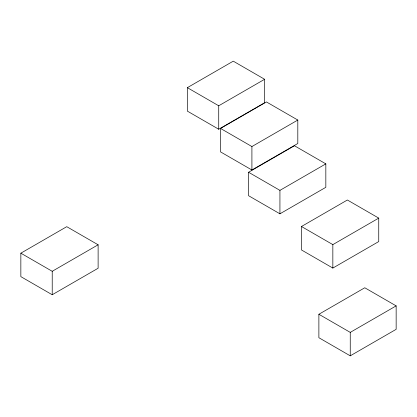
<?xml version="1.0" encoding="UTF-8"?>
<svg xmlns="http://www.w3.org/2000/svg" width="417" height="417" viewBox="0 0 417 417"><rect width="100%" height="100%" fill="white"/><g stroke="black" fill="none" stroke-linecap="round" stroke-linejoin="round"><path stroke-width="0.63" d="M187.358 87.669L233.259 61.169L264.628 79.282L264.628 102.733L218.727 129.234L187.358 111.12L187.358 87.669L218.727 105.782L264.628 79.282M220.541 128.441L266.442 101.941L297.811 120.049L297.811 143.5L251.91 170L220.541 151.892L220.541 128.441L251.91 146.549L297.811 120.049M20.85 253.182L66.751 226.681L98.12 244.795L98.12 268.246L52.219 294.746L20.85 276.633L20.85 253.182L52.219 271.295L98.12 244.795M248.563 172.252L294.465 145.752L325.833 163.865L325.833 187.316L279.932 213.817L248.563 195.703L248.563 172.252L279.932 190.366L325.833 163.865M301.475 226.504L347.377 200.004L378.745 218.117L378.745 241.568L332.844 268.068L301.475 249.955L301.475 226.504L332.844 244.617L378.745 218.117M318.88 314.267L364.781 287.766L396.15 305.88L396.15 329.331L350.249 355.831L318.88 337.718L318.88 314.267L350.249 332.38L396.15 305.88M350.249 332.38L350.249 355.831M332.844 244.617L332.844 268.068M279.932 190.366L279.932 213.817M251.91 146.549L251.91 170M218.727 105.782L218.727 129.234M52.219 271.295L52.219 294.746"/></g></svg>
